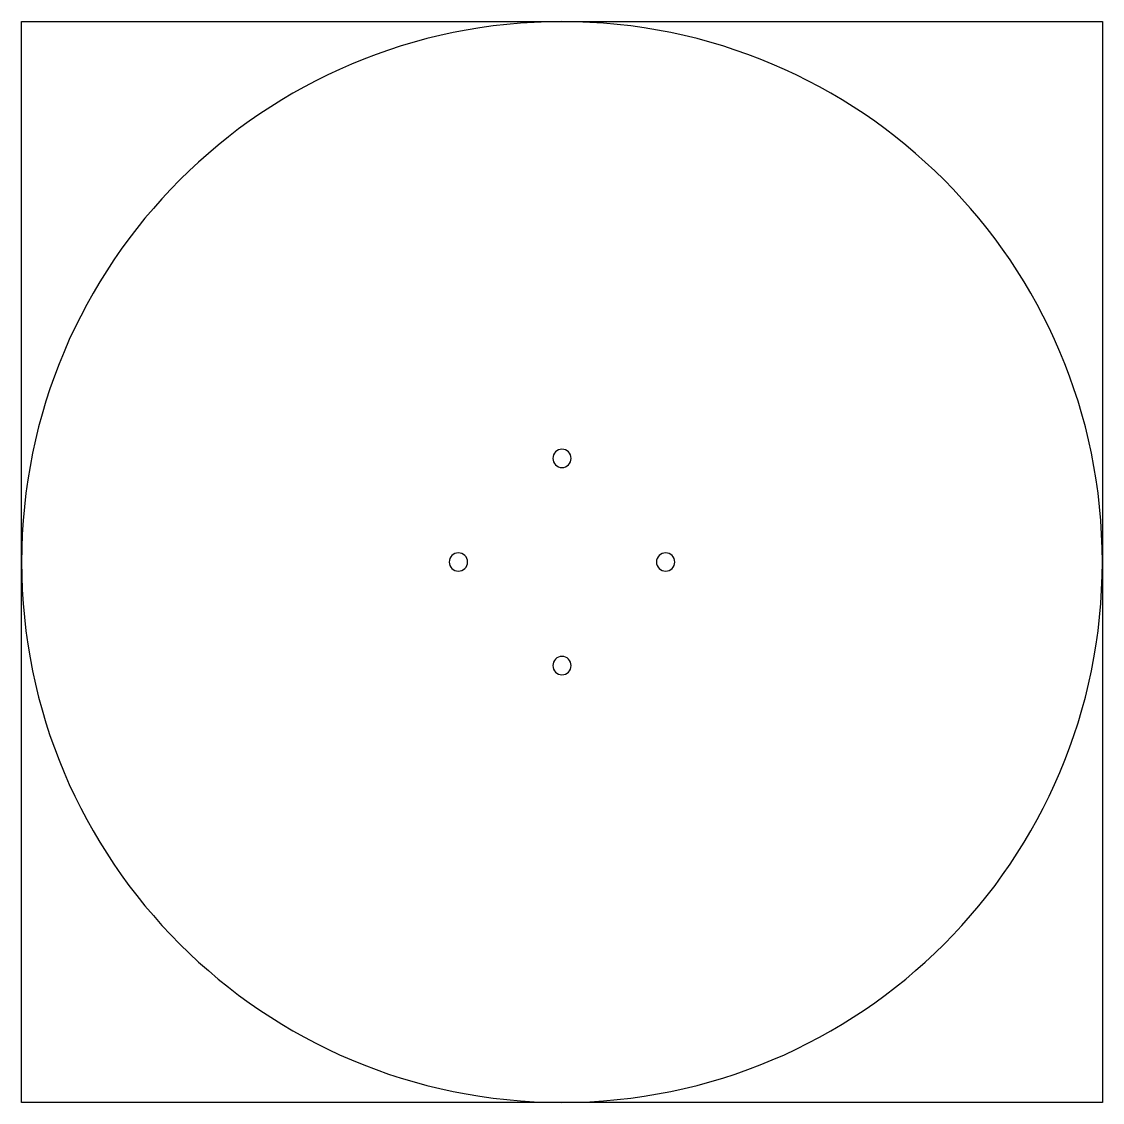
# Model space of a CAD drawing. Header units: millimetres. Extents: x -69 to 108, y 210 to 387.
import ezdxf

# ---------------------------------------------------------------- set-up
doc = ezdxf.new("R2010")
doc.units = ezdxf.units.MM
doc.layers.get('0').update_dxf_attribs({"lineweight": 70})

msp = doc.modelspace()

# ---------------------------------------------------------------- linework, layer by layer
at = {"color": 7, "lineweight": -3}
for p, q in [((-69.44, 387.31), (19.06, 387.31)), ((-69.44, 298.81), (-69.44, 387.31)), ((19.06, 387.31), (107.56, 387.31)), ((107.56, 387.31), (107.56, 298.81)), ((-69.44, 210.31), (-69.44, 298.81)), ((107.56, 298.81), (107.56, 210.31)), ((19.06, 210.31), (-69.44, 210.31)), ((107.56, 210.31), (19.06, 210.31))]:
    msp.add_line(p, q, dxfattribs=at)
at = {"color": 7, "lineweight": -3, "extrusion": (-1.65999e-17, 1.37781e-16, -1)}
for centre in [(-19.06, 315.78), (-2.1, 298.81), (-36.03, 298.81), (-19.06, 281.85)]:
    msp.add_circle(centre, 1.5, dxfattribs=at)
at = {"color": 7, "lineweight": -3}
for start, end in [(90, 180), (0, 90), (180, 270), (270, 0)]:
    msp.add_arc((19.06, 298.81), 88.5, start, end, dxfattribs=at)

doc.saveas('drawing.dxf')
